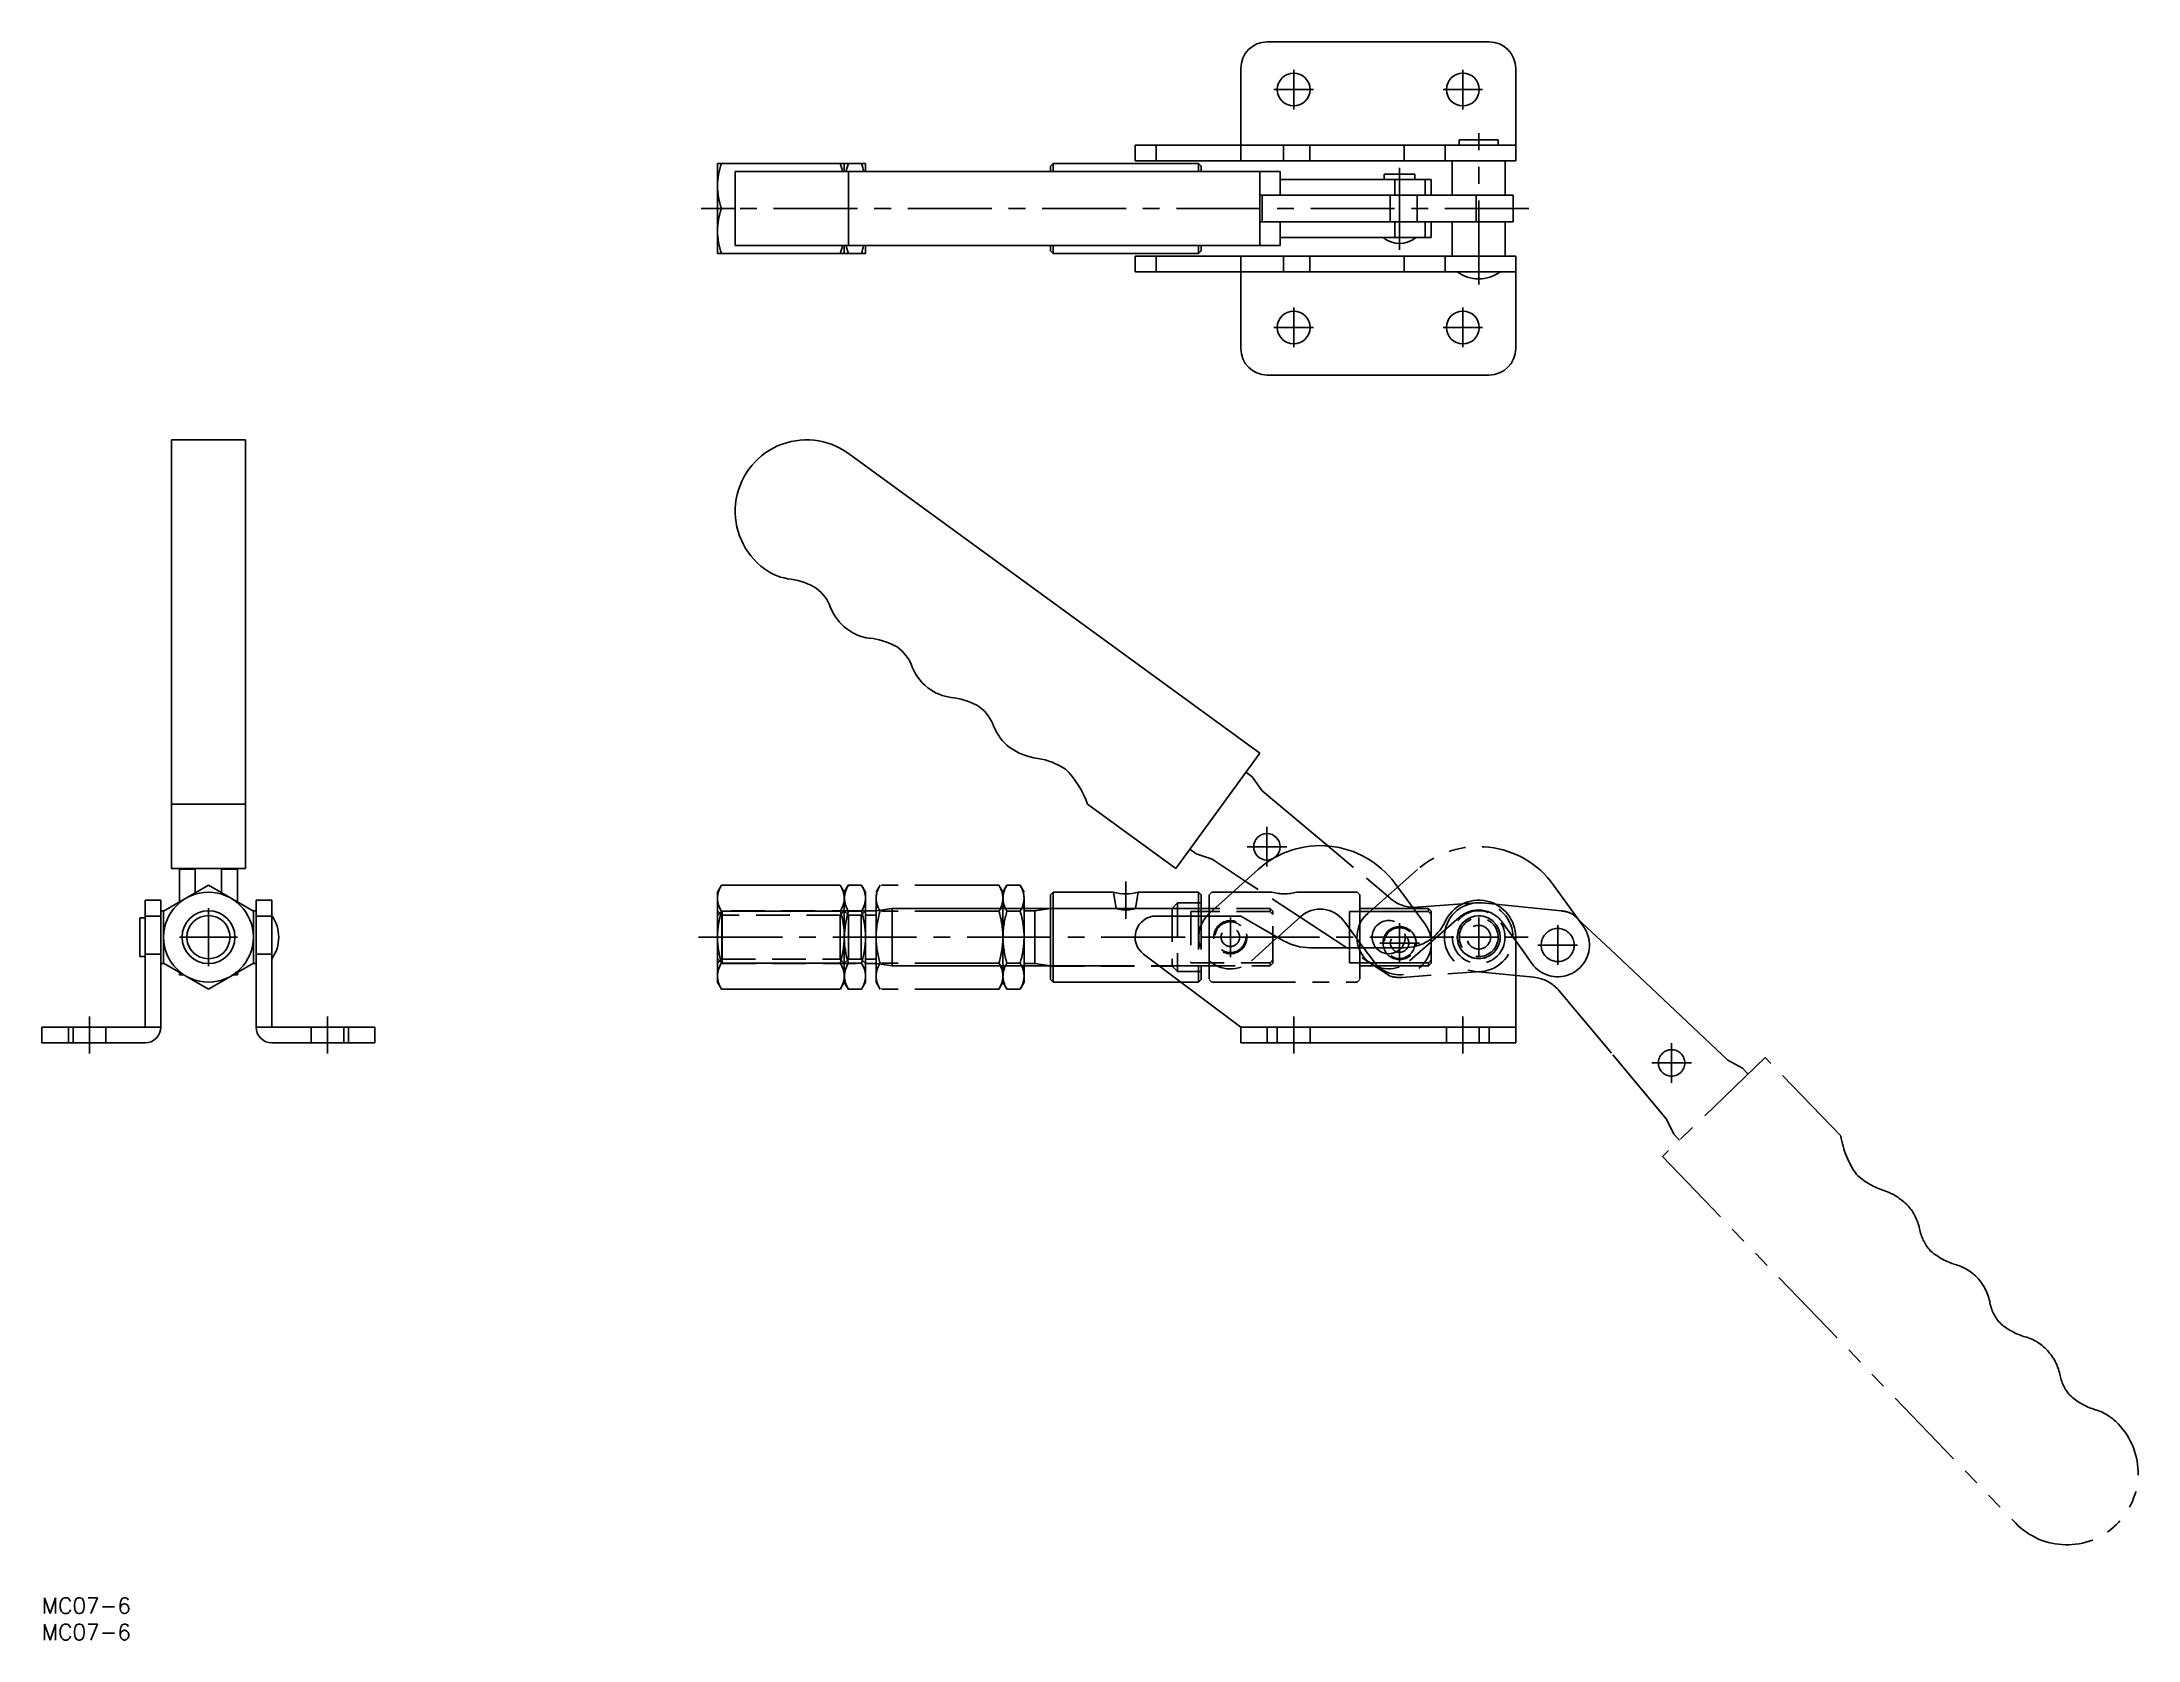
# Model space of a CAD drawing. Extents: x 0 to 397, y -8 to 294.
import ezdxf

# ---------------------------------------------------------------- set-up
doc = ezdxf.new("R2010")
doc.units = 0
doc.header["$LTSCALE"] = 0.5
for name, pattern in [('CENTER', [50.8, 31.75, -6.35, 6.35, -6.35]), ('DASHED', [19.05, 12.7, -6.35]), ('PHANTOM', [63.5, 31.75, -6.35, 6.35, -6.35, 6.35, -6.35])]:
    doc.linetypes.add(name, pattern=pattern)
for name, color, linetype in [('MSM_CENTER', 1, 'CENTER'), ('MSM_CONTINUOUS', 7, 'CONTINUOUS'), ('MSM_DASHED', 4, 'DASHED'), ('MSM_IMAGINARY', 6, 'PHANTOM'), ('MSM_NARROW', 5, 'CONTINUOUS'), ('MSM_PART_NUMBER', 7, 'CONTINUOUS')]:
    doc.layers.add(name, color=color, linetype=linetype)
doc.styles.get("Standard").update_dxf_attribs({"font": 'txt.shx', "height": 3, "bigfont": 'bigfont.shx'})

msp = doc.modelspace()

# ---------------------------------------------------------------- linework, layer by layer
at = {"layer": 'MSM_CENTER'}
for p, q in [((236.78, 281.45), (236.78, 288.95)), ((268.78, 281.45), (268.78, 288.95)), ((233.03, 285.2), (240.53, 285.2)), ((265.03, 285.2), (272.53, 285.2)), ((271.78, 248.34), (271.78, 276.95)), ((256.81, 254.91), (256.81, 270.39)), ((281.28, 262.7), (124.68, 262.7)), ((236.78, 236.45), (236.78, 243.95)), ((268.78, 236.45), (268.78, 243.95)), ((233.03, 240.2), (240.53, 240.2)), ((265.03, 240.2), (272.53, 240.2)), ((231.72, 138.24), (231.72, 145.74)), ((227.97, 141.99), (235.47, 141.99)), ((205.03, 128.35), (205.03, 135.4)), ((31.5, 119.4), (31.5, 130.4)), ((224.81, 121.15), (224.81, 128.65)), ((256.81, 120.03), (256.81, 127.53)), ((271.78, 121.15), (271.78, 128.65)), ((26, 124.9), (37, 124.9)), ((124.19, 124.9), (281.15, 124.9)), ((124.19, 124.9), (281.15, 124.9)), ((221.06, 124.9), (228.56, 124.9)), ((253.06, 123.78), (260.56, 123.78)), ((268.03, 124.9), (275.53, 124.9)), ((9, 102.9), (9, 109.9)), ((54, 102.9), (54, 109.9)), ((236.78, 102.9), (236.78, 109.9)), ((268.78, 102.9), (268.78, 109.9))]:
    msp.add_line(p, q, dxfattribs=at)
at = {"layer": 'MSM_CONTINUOUS'}
for p, q in [((273.78, 294.2), (231.78, 294.2)), ((226.78, 271.7), (226.78, 289.2)), ((278.78, 271.7), (278.78, 289.2)), ((206.78, 274.7), (206.78, 271.7)), ((206.78, 274.7), (278.78, 274.7)), ((210.78, 271.7), (210.78, 274.7)), ((234.86, 271.7), (234.86, 274.7)), ((239.86, 271.7), (239.86, 274.7)), ((257.71, 271.7), (257.71, 274.7)), ((265.41, 271.7), (265.41, 274.7)), ((268.11, 275.7), (268.11, 274.7)), ((275.46, 275.7), (268.11, 275.7)), ((275.46, 274.7), (275.46, 275.7)), ((155.78, 271.2), (127.78, 271.2)), ((127.78, 266.95), (127.78, 271.2)), ((131.14, 269.7), (131.14, 255.7)), ((131.14, 269.7), (234.22, 269.7)), ((151.78, 269.7), (151.78, 271.2)), ((152.59, 255.7), (152.59, 269.7)), ((155.78, 269.7), (155.78, 271.2)), ((191.28, 271.2), (190.78, 270.7)), ((190.78, 270.7), (190.78, 269.7)), ((218.78, 271.2), (191.28, 271.2)), ((191.28, 271.2), (191.28, 269.7)), ((278.78, 271.7), (206.78, 271.7)), ((219.28, 270.7), (218.78, 271.2)), ((218.78, 271.2), (218.78, 269.7)), ((219.28, 270.7), (219.28, 269.7)), ((230.37, 255.7), (230.37, 269.7)), ((234.22, 265.2), (234.22, 269.7)), ((266.78, 271.7), (266.78, 265.2)), ((276.78, 265.2), (276.78, 271.7)), ((127.78, 258.45), (127.78, 266.95)), ((262.81, 268.2), (234.22, 268.2)), ((253.89, 269.2), (253.89, 268.2)), ((259.72, 269.2), (253.89, 269.2)), ((255.89, 268.2), (255.89, 265.2)), ((259.72, 268.2), (259.72, 269.2)), ((261.63, 268.2), (261.63, 265.2)), ((262.81, 265.2), (262.81, 268.2)), ((131.14, 262.7), (128.54, 262.7)), ((278.28, 265.2), (230.37, 265.2)), ((230.81, 260.2), (230.81, 265.2)), ((255.06, 260.2), (255.06, 265.2)), ((260.17, 265.2), (259.27, 265.2)), ((260.17, 260.2), (260.17, 265.2)), ((271.3, 260.2), (271.3, 265.2)), ((278.28, 260.2), (278.28, 265.2)), ((127.78, 254.2), (127.78, 258.45)), ((230.37, 260.2), (278.28, 260.2)), ((234.22, 255.7), (234.22, 260.2)), ((255.89, 257.2), (255.89, 260.2)), ((261.63, 257.2), (261.63, 260.2)), ((262.81, 257.2), (262.81, 260.2)), ((266.78, 260.2), (266.78, 253.7)), ((276.78, 253.7), (276.78, 260.2)), ((127.78, 254.2), (155.78, 254.2)), ((131.14, 255.7), (234.22, 255.7)), ((151.78, 254.2), (151.78, 255.7)), ((155.78, 254.2), (155.78, 255.7)), ((190.78, 255.7), (190.78, 254.7)), ((190.78, 254.7), (191.28, 254.2)), ((191.28, 255.7), (191.28, 254.2)), ((191.28, 254.2), (218.78, 254.2)), ((218.78, 255.7), (218.78, 254.2)), ((218.78, 254.2), (219.28, 254.7)), ((219.28, 255.7), (219.28, 254.7)), ((262.81, 257.2), (234.22, 257.2)), ((206.78, 253.7), (206.78, 250.7)), ((206.78, 253.7), (278.78, 253.7)), ((278.78, 250.7), (206.78, 250.7)), ((210.78, 250.7), (210.78, 253.7)), ((226.78, 236.2), (226.78, 253.7)), ((234.86, 250.7), (234.86, 253.7)), ((239.86, 250.7), (239.86, 253.7)), ((257.71, 250.7), (257.71, 253.7)), ((265.41, 250.7), (265.41, 253.7)), ((278.78, 253.7), (278.78, 236.2)), ((273.78, 231.2), (231.78, 231.2)), ((38.5, 218.95), (24.5, 218.95)), ((24.5, 218.95), (24.5, 137.9)), ((38.5, 218.95), (38.5, 137.9)), ((230.37, 159.73), (152.59, 216.37)), ((214.48, 137.9), (230.37, 159.73)), ((227.72, 156.09), (228.93, 155.21)), ((228.93, 155.21), (230.81, 152.6)), ((230.81, 152.6), (243.24, 142.17)), ((24.5, 150.04), (38.5, 150.04)), ((197.81, 150.04), (214.48, 137.9)), ((218.34, 140.66), (217.13, 141.54)), ((221.35, 139.63), (218.34, 140.66)), ((227.63, 135.51), (221.35, 139.63)), ((38.5, 137.9), (24.5, 137.9)), ((26, 137.9), (26, 131.54)), ((26, 137.74), (29, 137.74)), ((29, 137.9), (29, 133.28)), ((34, 137.9), (34, 133.28)), ((37, 137.74), (34, 137.74)), ((37, 137.9), (37, 131.54)), ((230.11, 137.74), (220.8, 129.37)), ((261.63, 127.34), (255.89, 135.12)), ((22.5, 131.9), (19.5, 131.9)), ((19.5, 107.9), (19.5, 131.9)), ((22.5, 131.9), (22.5, 107.9)), ((31.5, 134.72), (23, 129.81)), ((40, 129.81), (31.5, 134.72)), ((43.5, 131.9), (40.5, 131.9)), ((40.5, 107.9), (40.5, 131.9)), ((43.5, 131.9), (43.5, 107.9)), ((128.54, 134.72), (127.78, 133.4)), ((127.78, 116.4), (127.78, 133.4)), ((151.02, 134.72), (128.54, 134.72)), ((151.78, 133.4), (151.02, 134.72)), ((152.54, 134.72), (151.78, 133.4)), ((151.78, 116.4), (151.78, 133.4)), ((155.02, 134.72), (152.54, 134.72)), ((155.78, 133.4), (155.02, 134.72)), ((155.78, 116.4), (155.78, 133.4)), ((191.28, 133.4), (190.78, 132.9)), ((190.78, 132.9), (190.78, 116.9)), ((202.68, 133.4), (191.28, 133.4)), ((191.28, 133.4), (191.28, 116.4)), ((218.78, 133.4), (207.39, 133.4)), ((219.28, 132.9), (218.78, 133.4)), ((218.78, 133.4), (218.78, 128.9)), ((219.28, 132.9), (219.28, 128.9)), ((260.17, 130.55), (268.71, 131.19)), ((19.5, 128.58), (18.5, 128.58)), ((18.5, 128.58), (18.5, 121.23)), ((22.5, 128.9), (19.5, 128.9)), ((23.16, 129.9), (22.5, 129.9)), ((23, 129.81), (23, 120)), ((40.5, 129.9), (39.84, 129.9)), ((40, 120), (40, 129.81)), ((43.5, 128.9), (40.5, 128.9)), ((151.02, 129.81), (128.54, 129.81)), ((155.02, 129.81), (152.54, 129.81)), ((157.81, 129.9), (155.78, 129.9)), ((160.81, 130.34), (157.81, 129.9)), ((157.81, 119.9), (157.81, 129.9)), ((190.78, 130.34), (160.81, 130.34)), ((160.81, 119.46), (160.81, 130.34)), ((226.78, 128.9), (210.78, 128.9)), ((221.89, 130.34), (219.28, 130.34)), ((221.21, 129.74), (219.28, 129.74)), ((220.8, 129.37), (220.34, 128.9)), ((234.86, 124.24), (226.78, 128.9)), ((233.76, 124.88), (238.14, 128.81)), ((246.85, 122.9), (238.01, 128.7)), ((246.24, 127.99), (249.99, 122.9)), ((259.27, 130.54), (259.48, 130.54)), ((259.48, 130.54), (260.17, 130.55)), ((278.78, 124.9), (278.78, 104.9)), ((18.5, 121.23), (19.5, 121.23)), ((22.5, 121.7), (19.5, 121.7)), ((22.5, 119.9), (23.16, 119.9)), ((23, 120), (31.5, 115.09)), ((31.5, 115.09), (40, 120)), ((39.84, 119.9), (40.5, 119.9)), ((43.5, 121.7), (40.5, 121.7)), ((151.02, 120), (128.54, 120)), ((155.02, 120), (152.54, 120)), ((155.78, 119.9), (157.81, 119.9)), ((157.81, 119.9), (160.81, 119.46)), ((160.81, 119.46), (190.78, 119.46)), ((208.38, 121.7), (226.78, 107.9)), ((257.71, 122.9), (239.86, 122.9)), ((26, 118.26), (26, 117.78)), ((26, 117.78), (26.84, 117.78)), ((36.16, 117.78), (37, 117.78)), ((37, 118.26), (37, 117.78)), ((127.78, 116.4), (128.54, 115.09)), ((151.02, 115.09), (128.54, 115.09)), ((151.02, 115.09), (151.78, 116.4)), ((151.78, 116.4), (152.54, 115.09)), ((155.02, 115.09), (152.54, 115.09)), ((155.02, 115.09), (155.78, 116.4)), ((190.78, 116.9), (191.28, 116.4)), ((191.28, 116.4), (215.45, 116.4)), ((22.5, 107.9), (0, 107.9)), ((0, 107.9), (0, 104.9)), ((5, 107.9), (5, 104.9)), ((63, 107.9), (40.5, 107.9)), ((58, 107.9), (58, 104.9)), ((63, 107.9), (63, 104.9)), ((278.78, 107.9), (226.78, 107.9)), ((226.78, 107.9), (226.78, 104.9)), ((231.78, 107.9), (231.78, 104.9)), ((273.78, 107.9), (273.78, 104.9)), ((0, 104.9), (19.5, 104.9)), ((43.5, 104.9), (63, 104.9)), ((278.78, 104.9), (226.78, 104.9))]:
    msp.add_line(p, q, dxfattribs=at)
for centre, radius in [((236.78, 285.2), 3.1), ((268.78, 285.2), 3.1), ((236.78, 240.2), 3.1), ((268.78, 240.2), 3.1), ((231.72, 141.99), 2.5), ((31.5, 124.9), 8.5), ((31.5, 124.9), 5), ((31.5, 124.9), 4.08), ((271.78, 124.9), 4.06)]:
    msp.add_circle(centre, radius, dxfattribs=at)
for centre, radius, start, end in [((231.78, 289.2), 5, 90, 180), ((273.78, 289.2), 5, 360, 90), ((141.08, 266.76), 13.29, 160.5263, 179.2175), ((140.18, 267.37), 11.5, 11.6797, 19.4445), ((163.39, 267.37), 11.5, 160.5555, 168.3203), ((144.18, 267.37), 11.5, 11.6797, 19.4445), ((141.15, 267.14), 13.37, 180.8344, 199.4217), ((141.11, 258.26), 13.32, 160.5485, 179.1954), ((140.8, 258.58), 13.02, 180.5811, 199.6751), ((140.18, 258.02), 11.5, 340.5555, 348.3203), ((163.39, 258.02), 11.5, 191.6797, 199.4445), ((144.17, 258.02), 11.5, 340.5555, 348.3203), ((256.81, 261.1), 5, 231.2606, 308.7394), ((271.78, 256.4), 7, 234.5168, 305.4832), ((231.78, 236.2), 5, 180, 270), ((273.78, 236.2), 5, 270, 0), ((144.64, 205.45), 13.5, 53.939, 233.939), ((142.63, 202.49), 9.92, 233.2404, 264.7795), ((139.95, 180.29), 12.45, 57.953, 81.7696), ((141.69, 184.56), 7.94, 19.3268, 52.2859), ((157.96, 190.78), 9.48, 202.2948, 233.174), ((157.78, 190.42), 9.08, 232.7037, 266.3877), ((155.1, 167.75), 13.77, 61.0809, 81.2028), ((157.22, 173.4), 7.85, 18.9733, 54.6498), ((173.68, 179.72), 9.8, 202.6356, 235.4457), ((173.15, 179.34), 9.18, 236.797, 266.4791), ((170.64, 157.21), 13.11, 58.8077, 81.4671), ((171.89, 161.63), 8.76, 20.5811, 50.7862), ((188.94, 168.28), 9.54, 201.9685, 231.2579), ((189.89, 170.38), 11.78, 234.0693, 262.6021), ((186.51, 146.05), 12.78, 56.2595, 81.6121), ((181.83, 144.58), 16.88, 18.8556, 45.7812), ((241.81, 124.72), 17.5, 36.4367, 131.9589), ((132.69, 132.09), 4.91, 147.6517, 177.964), ((132.53, 132.39), 4.74, 181.4868, 212.8974), ((147.04, 132.14), 4.74, 1.4868, 32.8974), ((146.89, 132.43), 4.9, 327.5978, 358.0179), ((156.68, 132.1), 4.9, 147.5978, 178.0179), ((156.53, 132.39), 4.74, 181.4868, 212.8974), ((151.04, 132.14), 4.74, 1.4868, 32.8974), ((151.11, 132.37), 4.67, 326.8586, 358.7572), ((205.03, 141.99), 8.9, 254.6659, 285.3341), ((271.78, 124.9), 7, 0, 155.5456), ((37.8, 124.9), 7, 324.5168, 35.4832), ((145.24, 124.72), 17.46, 163.029, 179.3831), ((134.47, 124.74), 17.32, 0.5504, 17.0375), ((169.27, 124.71), 17.48, 163.0414, 179.3706), ((138.43, 124.73), 17.36, 0.5687, 17.0192), ((210.78, 124.9), 4, 90.0008, 233.1294), ((241.81, 124.72), 5.5, 36.4367, 131.9589), ((256.81, 123.78), 3.13, 349.0434, 196.2394), ((257.71, 131.4), 8.5, 270, 334.9259), ((256.81, 123.78), 6, 7.4867, 36.4367), ((145.63, 125.15), 17.85, 180.7976, 196.7903), ((133.94, 125.15), 17.84, 343.2065, 359.2056), ((169.62, 125.15), 17.84, 180.7922, 196.7958), ((137.96, 125.15), 17.83, 343.2007, 359.2114), ((239.86, 132.9), 10, 240, 270), ((132.46, 117.44), 4.67, 146.8586, 178.7572), ((147.04, 117.42), 4.74, 1.4868, 32.8974), ((156.46, 117.44), 4.67, 146.8586, 178.7572), ((151.04, 117.42), 4.74, 1.4868, 32.8974), ((132.61, 117.69), 4.83, 181.7808, 212.6034), ((146.89, 117.71), 4.9, 327.5978, 358.0179), ((156.68, 117.71), 4.9, 181.9821, 212.4022), ((151.11, 117.64), 4.67, 326.8586, 358.7572), ((19.5, 107.9), 3, 270, 0), ((43.5, 107.9), 3, 180, 270)]:
    msp.add_arc(centre, radius, start, end, dxfattribs=at)
at = {"layer": 'MSM_DASHED'}
for p, q in [((243.24, 142.17), (255.06, 132.25)), ((238.01, 128.7), (227.63, 135.51)), ((202.68, 133.4), (203.2, 130.35)), ((206.87, 130.35), (207.39, 133.4)), ((214.78, 131.4), (213.78, 130.35)), ((214.78, 131.4), (214.78, 118.4)), ((219.28, 131.4), (214.78, 131.4)), ((268.71, 131.19), (271.3, 131.39)), ((128.6, 129.09), (127.78, 129.9)), ((128.7, 129.9), (127.78, 128.98)), ((128.6, 124.9), (128.6, 129.09)), ((150.97, 129.09), (128.6, 129.09)), ((128.7, 124.9), (128.7, 129.9)), ((155.78, 129.9), (128.7, 129.9)), ((151.78, 129.9), (150.97, 129.09)), ((150.97, 124.9), (150.97, 129.09)), ((152.6, 129.09), (151.78, 129.9)), ((152.6, 124.9), (152.6, 129.09)), ((154.97, 129.09), (152.6, 129.09)), ((155.78, 129.9), (154.97, 129.09)), ((154.97, 124.9), (154.97, 129.09)), ((203.2, 130.35), (190.78, 130.35)), ((219.28, 130.34), (190.78, 130.34)), ((203.53, 130.26), (203.48, 130.27)), ((203.58, 130.25), (203.53, 130.26)), ((213.78, 130.35), (206.86, 130.35)), ((213.78, 130.35), (213.78, 119.45)), ((219.28, 129.74), (217.31, 129.74)), ((217.31, 129.74), (217.31, 120.07)), ((218.78, 128.9), (218.78, 116.4)), ((219.28, 128.9), (219.28, 116.9)), ((232.31, 129.74), (221.21, 129.74)), ((232.31, 130.34), (221.89, 130.34)), ((232.31, 129.74), (232.31, 130.34)), ((232.81, 129.84), (232.31, 130.34)), ((232.81, 129.17), (232.31, 129.74)), ((232.81, 129.17), (232.81, 129.84)), ((232.81, 120.64), (232.81, 129.17)), ((128.6, 120.72), (128.6, 124.9)), ((128.7, 119.9), (128.7, 124.9)), ((150.97, 120.72), (150.97, 124.9)), ((152.6, 120.72), (152.6, 124.9)), ((154.97, 120.72), (154.97, 124.9)), ((228.82, 120.44), (233.76, 124.88)), ((127.78, 120.82), (128.7, 119.9)), ((127.78, 119.9), (128.6, 120.72)), ((128.6, 120.72), (150.97, 120.72)), ((128.7, 119.9), (155.78, 119.9)), ((150.97, 120.72), (151.78, 119.9)), ((151.78, 119.9), (152.6, 120.72)), ((152.6, 120.72), (154.97, 120.72)), ((154.97, 120.72), (155.78, 119.9)), ((190.78, 119.46), (232.31, 119.46)), ((190.78, 119.45), (213.78, 119.45)), ((213.78, 119.45), (214.78, 118.4)), ((217.31, 120.07), (232.31, 120.07)), ((232.31, 120.07), (232.81, 120.64)), ((232.31, 119.46), (232.31, 120.07)), ((232.31, 119.46), (232.81, 119.96)), ((232.81, 119.96), (232.81, 120.64)), ((255.06, 117.52), (246.85, 122.9)), ((249.99, 122.9), (251.98, 120.22)), ((214.78, 118.4), (219.28, 118.4)), ((215.45, 116.4), (218.78, 116.4)), ((218.78, 116.4), (219.28, 116.9)), ((272.27, 118.42), (257.29, 117.3)), ((5, 107.9), (5, 104.9)), ((5.9, 107.9), (5.9, 104.9)), ((12.1, 104.9), (12.1, 107.9)), ((50.9, 107.9), (50.9, 104.9)), ((57.1, 104.9), (57.1, 107.9)), ((58, 107.9), (58, 104.9)), ((231.78, 107.9), (231.78, 104.9)), ((233.68, 107.9), (233.68, 104.9)), ((239.88, 104.9), (239.88, 107.9)), ((265.68, 107.9), (265.68, 104.9)), ((271.88, 104.9), (271.88, 107.9)), ((273.78, 107.9), (273.78, 104.9))]:
    msp.add_line(p, q, dxfattribs=at)
for centre, radius in [((224.81, 124.9), 3.13), ((224.81, 124.9), 2.91), ((271.78, 124.9), 5), ((271.78, 124.9), 3.68), ((271.78, 124.9), 2.25), ((224.81, 124.9), 1.75), ((256.81, 123.78), 2.91), ((256.81, 123.78), 1.75)]:
    msp.add_circle(centre, radius, dxfattribs=at)
for centre, radius, start, end in [((259.65, 137.53), 7, 229.0478, 266.9064), ((271.78, 124.9), 6.5, 274.2954, 94.2826), ((205.03, 135.9), 5.84, 251.7252, 288.2454), ((224.81, 124.9), 6, 138.1897, 311.9589), ((256.81, 123.78), 6, 216.4367, 7.4867), ((256.81, 123.78), 3.13, 196.2394, 349.0434), ((256.81, 123.78), 6.5, 254.4181, 274.2954)]:
    msp.add_arc(centre, radius, start, end, dxfattribs=at)
at = {"layer": 'MSM_IMAGINARY'}
for p, q in [((260.2, 137.68), (250.79, 129.41)), ((158.54, 134.72), (157.78, 133.4)), ((157.78, 116.4), (157.78, 133.4)), ((181.02, 134.72), (158.54, 134.72)), ((181.78, 133.4), (181.02, 134.72)), ((182.54, 134.72), (181.78, 133.4)), ((181.78, 116.4), (181.78, 133.4)), ((185.02, 134.72), (182.54, 134.72)), ((185.78, 133.4), (185.02, 134.72)), ((185.78, 116.4), (185.78, 133.4)), ((221.28, 133.4), (220.78, 132.9)), ((220.78, 132.9), (220.78, 116.9)), ((232.68, 133.4), (221.28, 133.4)), ((248.78, 133.4), (237.39, 133.4)), ((249.28, 132.9), (248.78, 133.4)), ((249.28, 132.9), (249.28, 116.9)), ((272.43, 131.37), (287.38, 129.88)), ((291.6, 126.92), (285.95, 134.76)), ((181.02, 129.81), (158.54, 129.81)), ((185.02, 129.81), (182.54, 129.81)), ((187.81, 129.9), (185.78, 129.9)), ((190.81, 130.34), (187.81, 129.9)), ((187.81, 119.9), (187.81, 129.9)), ((220.78, 130.34), (190.81, 130.34)), ((190.81, 119.46), (190.81, 130.34)), ((262.31, 129.74), (247.31, 129.74)), ((247.31, 129.74), (247.31, 120.07)), ((262.31, 130.34), (249.28, 130.34)), ((250.79, 129.41), (250.33, 128.96)), ((262.31, 129.74), (262.31, 130.34)), ((262.81, 129.84), (262.31, 130.34)), ((262.81, 129.17), (262.31, 129.74)), ((262.81, 129.17), (262.81, 129.84)), ((262.81, 120.64), (262.81, 129.17)), ((263.7, 124.78), (268.12, 128.66)), ((276.21, 127.75), (279.91, 122.62)), ((286.73, 119.66), (286.73, 127.16)), ((289.54, 129.27), (296.69, 122.54)), ((258.71, 120.4), (263.7, 124.78)), ((282.98, 123.41), (290.48, 123.41)), ((181.02, 120), (158.54, 120)), ((185.02, 120), (182.54, 120)), ((185.78, 119.9), (187.81, 119.9)), ((187.81, 119.9), (190.81, 119.46)), ((190.81, 119.46), (220.78, 119.46)), ((247.31, 120.07), (262.31, 120.07)), ((249.28, 119.46), (262.31, 119.46)), ((262.31, 120.07), (262.81, 120.64)), ((262.31, 119.46), (262.31, 120.07)), ((262.31, 119.46), (262.81, 119.96)), ((262.81, 119.96), (262.81, 120.64)), ((279.91, 122.62), (281.86, 119.91)), ((296.69, 122.54), (304.38, 115.3)), ((157.78, 116.4), (158.54, 115.09)), ((181.02, 115.09), (158.54, 115.09)), ((181.02, 115.09), (181.78, 116.4)), ((181.78, 116.4), (182.54, 115.09)), ((185.02, 115.09), (182.54, 115.09)), ((185.02, 115.09), (185.78, 116.4)), ((220.78, 116.9), (221.28, 116.4)), ((221.28, 116.4), (248.78, 116.4)), ((248.78, 116.4), (249.28, 116.9)), ((273.72, 118.18), (271.14, 118.44)), ((282.24, 117.33), (273.72, 118.18)), ((282.92, 117.22), (282.24, 117.33)), ((283.13, 117.18), (282.92, 117.22)), ((304.38, 115.3), (313.42, 106.79)), ((296.89, 102.95), (286.98, 114.77)), ((308.27, 97.37), (308.27, 104.87)), ((313.42, 106.79), (318.89, 101.65)), ((307.33, 90.51), (296.89, 102.95)), ((304.52, 101.12), (312.02, 101.12)), ((325.96, 102.16), (306.52, 83.42)), ((318.89, 101.65), (321.68, 100.11)), ((321.68, 100.11), (322.72, 99.03)), ((340.27, 87.31), (325.96, 102.16)), ((308.72, 87.62), (307.33, 90.51)), ((309.76, 86.54), (308.72, 87.62)), ((306.52, 83.42), (373.29, 14.13))]:
    msp.add_line(p, q, dxfattribs=at)
for centre, radius in [((254.75, 124.91), 3.13), ((271.78, 124.9), 4.06), ((308.27, 101.12), 2.5)]:
    msp.add_circle(centre, radius, dxfattribs=at)
for centre, radius, start, end in [((271.75, 124.53), 17.5, 35.7764, 131.2985), ((162.69, 132.09), 4.91, 147.6517, 177.964), ((162.53, 132.39), 4.74, 181.4868, 212.8974), ((177.04, 132.14), 4.74, 1.4868, 32.8974), ((176.89, 132.43), 4.9, 327.5978, 358.0179), ((186.68, 132.1), 4.9, 147.5978, 178.0179), ((186.53, 132.39), 4.74, 181.4868, 212.8974), ((181.04, 132.14), 4.74, 1.4868, 32.8974), ((181.11, 132.37), 4.67, 326.8586, 358.7572), ((235.03, 141.99), 8.9, 254.6659, 285.3341), ((271.78, 124.9), 6.5, 84.2954, 264.2826), ((175.24, 124.72), 17.46, 163.029, 179.3831), ((164.47, 124.74), 17.32, 0.5504, 17.0375), ((199.27, 124.71), 17.48, 163.0414, 179.3706), ((168.43, 124.73), 17.36, 0.5687, 17.0192), ((254.75, 124.91), 6, 137.5294, 311.2985), ((271.75, 124.53), 5.5, 35.7764, 131.2985), ((286.73, 123.41), 6.5, 64.4181, 84.2954), ((286.73, 123.41), 6, 6.8264, 35.7764), ((175.63, 125.15), 17.85, 180.7976, 196.7903), ((163.94, 125.15), 17.84, 343.2065, 359.2056), ((199.62, 125.15), 17.84, 180.7922, 196.7958), ((167.96, 125.15), 17.83, 343.2007, 359.2114), ((286.73, 123.41), 6, 215.7764, 6.8264), ((286.73, 123.41), 3.13, 159.0434, 6.2394), ((286.73, 123.41), 3.13, 6.2394, 159.0434), ((162.46, 117.44), 4.67, 146.8586, 178.7572), ((177.04, 117.42), 4.74, 1.4868, 32.8974), ((186.46, 117.44), 4.67, 146.8586, 178.7572), ((181.04, 117.42), 4.74, 1.4868, 32.8974), ((162.61, 117.69), 4.83, 181.7808, 212.6034), ((176.89, 117.71), 4.9, 327.5978, 358.0179), ((186.68, 117.71), 4.9, 181.9821, 212.4022), ((181.11, 117.64), 4.67, 326.8586, 358.7572), ((281.54, 110.36), 7, 39.0478, 76.9064), ((356.95, 89.9), 16.88, 188.8556, 215.7812), ((352.09, 89.27), 12.78, 226.2595, 251.6121), ((344.54, 65.89), 11.78, 44.0693, 72.6021), ((345.83, 67.8), 9.54, 11.9685, 41.2579), ((363.78, 71.39), 8.76, 190.5811, 220.7862), ((365.78, 75.53), 13.11, 228.8077, 251.4671), ((359.46, 54.17), 9.18, 46.797, 76.4791), ((358.88, 53.88), 9.8, 12.6356, 45.4457), ((376.19, 57.25), 7.85, 188.9733, 224.6498), ((379.25, 62.45), 13.77, 231.0809, 251.2028), ((372.68, 40.59), 9.08, 42.7037, 76.3877), ((372.44, 40.26), 9.48, 12.2948, 43.174), ((389.54, 43.57), 7.94, 189.3268, 222.2859), ((392, 47.47), 12.45, 227.953, 251.7696), ((383.01, 23.5), 13.5, 223.939, 43.939), ((385.5, 26.07), 9.92, 43.2404, 74.7795)]:
    msp.add_arc(centre, radius, start, end, dxfattribs=at)
at = {"layer": 'MSM_NARROW'}
for p, q in [((155.78, 129.09), (157.81, 129.09)), ((155.78, 120.72), (157.81, 120.72))]:
    msp.add_line(p, q, dxfattribs=at)

# ---------------------------------------------------------------- texts
at = {"layer": 'MSM_PART_NUMBER'}
for p in [(0, -3.02), (0, -8.02)]:
    msp.add_text('MC07-6', height=3, dxfattribs=at).set_placement(p)

doc.saveas('drawing.dxf')
